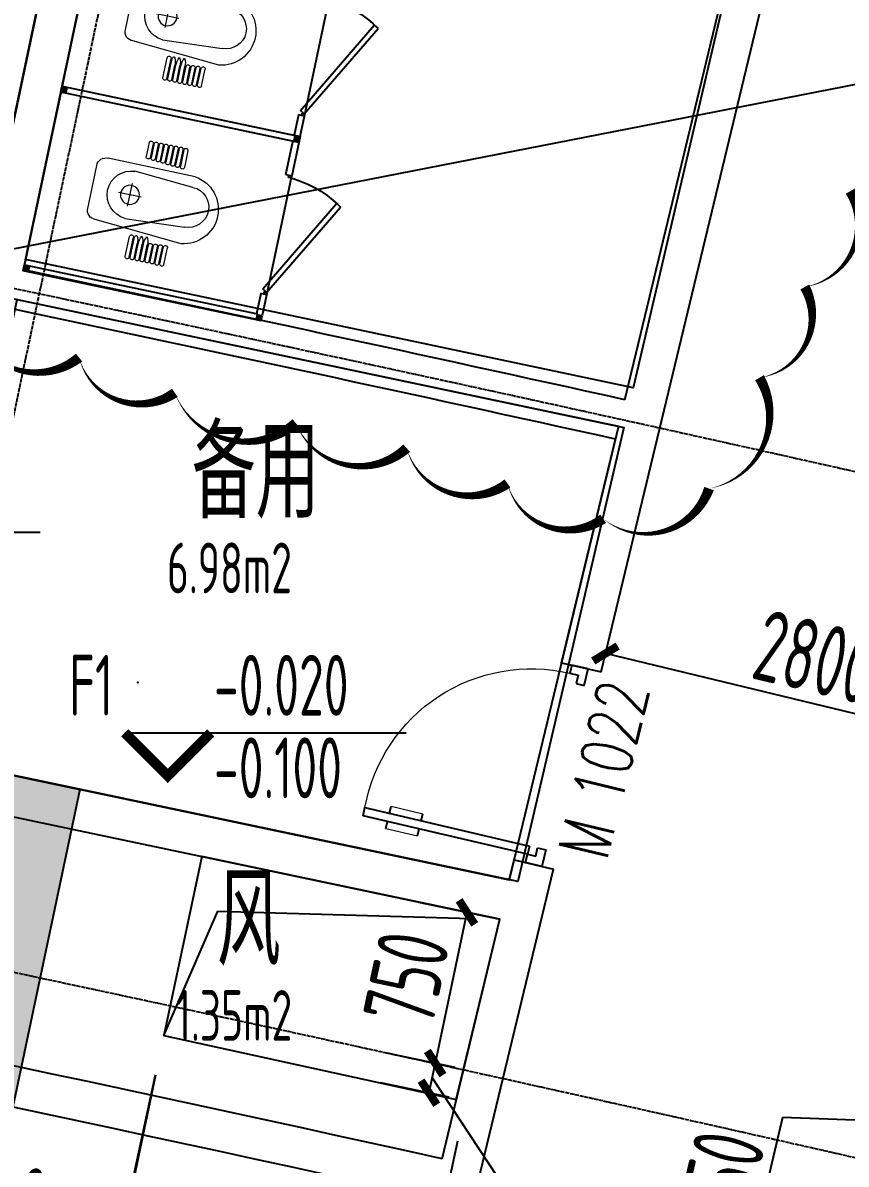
# Model space of a CAD drawing. Header units: millimetres. Extents: x 11639278 to 23698211, y -13072636 to -5537337.
# Drawn here: x 11841388 to 11845450, y -6400913 to -6395284 of the extents above; entities that cross this region are included whole.
import ezdxf
from ezdxf.enums import TextEntityAlignment as Align

# ---------------------------------------------------------------- set-up
doc = ezdxf.new("R2010")
doc.units = ezdxf.units.MM
doc.header["$LTSCALE"] = 10
for name, pattern in [('A2-RD-F1（少）$0$AUDIT_I_130807214254-2', [0]), ('A2-RG-AXIS$0$CENTER', [2, 1.25, -0.25, 0.25, -0.25]), ('A2-RG-AXIS$0$DOTE', [2.42, 2, -0.2, 0.02, -0.2]), ('A2-RI-F1$0$HIDDEN', [0.375, 0.25, -0.125])]:
    doc.linetypes.add(name, pattern=pattern)
for name, color, linetype in [('A2-RB-F1$0$A-DIMS-100', 1, 'Continuous'), ('A2-RD-F1（少）$0$A-1-1-X-toilel$0$A-FIXT', 55, 'Continuous'), ('A2-RD-F1（少）$0$B1-WC-FIXT', 55, 'A2-RD-F1（少）$0$AUDIT_I_130807214254-2'), ('A2-RG-AXIS$0$A-GRID', 1, 'A2-RG-AXIS$0$CENTER'), ('A2-RI-F1$0$$3$A-WALL', 7, 'Continuous'), ('A2-RI-F1$0$A-DOOR', 32, 'Continuous'), ('A2-RI-F1$0$A-HOLE', 2, 'Continuous'), ('A2-RI-F1$0$A-ROOF-DRAN', 175, 'Continuous'), ('A2-RI-F1$0$A-SYMB', 4, 'Continuous'), ('A2-RI-F1$0$A-SYMB-AREA', 4, 'Continuous'), ('A2-RI-F1$0$A-SYMB-DOOR', 4, 'Continuous'), ('A2-RI-F1$0$A-SYMB-NAME', 4, 'Continuous'), ('A2-RI-F1$0$A-SYMB-VOID', 35, 'Continuous'), ('A2-RI-F1$0$A-WALL', 7, 'Continuous'), ('A2-RS-F1$0$A-HATH-GRAY', 8, 'Continuous'), ('A2-RS-F1$0$A-WALL-CONC', 6, 'Continuous')]:
    doc.layers.add(name, color=color, linetype=linetype)
doc.layers.add('A2-RD-F1（少）$0$A-X-AREA', color=6, linetype='Continuous', plot=False)
doc.layers.add('A2-RI-F1$0$A-X-AREA', color=6, linetype='Continuous', plot=False)
doc.styles.add('A2-RB-F1$0$XD2008', font='hzs.shx', dxfattribs={"width": 0.7, "bigfont": 'hztxt.shx'})
doc.styles.add('A2-RI-F1$0$ECADI', font='hzs.shx', dxfattribs={"width": 0.7, "bigfont": 'hztxt.shx'})
doc.styles.add('A2-RI-F1$0$ECADI-TXT', font='simplex.shx', dxfattribs={"bigfont": 'hztxt.shx'})
doc.styles.add('A2-RI-F1$0$XD2008', font='hzs.shx', dxfattribs={"width": 0.7, "bigfont": 'hztxt.shx'})
doc.dimstyles.new('A2-RB-F1$0$XD100$0', dxfattribs={"dimscale": 100, "dimtxt": 3.5, "dimasz": 1, "dimexe": 1, "dimexo": 2, "dimgap": 0.5, "dimtad": 1, "dimdec": 0, "dimdsep": 46, "dimtxsty": 'A2-RB-F1$0$XD2008', "dimblk1": 'A2-RB-F1$0$_ArchTick', "dimblk2": 'A2-RB-F1$0$_ArchTick', "dimsah": 1, "dimcen": 2.5, "dimclrt": 4, "dimaunit": 1, "dimadec": 0, "dimazin": 0, "dimtfac": 1, "dimtdec": 0, "dimtix": 1, "dimtmove": 1, "dimatfit": 3, "dimfxl": 0, "dimtolj": 1, "dimtzin": 0, "dimarcsym": 0})

# ---------------------------------------------------------------- blocks, each defined once
blk = doc.blocks.new('A2-RG-AXIS')
at = {"layer": 'A2-RG-AXIS$0$A-GRID', "linetype": 'A2-RG-AXIS$0$DOTE'}
blk.add_line((11846048.1, -6374898.2), (11837754.6, -6414233.4), dxfattribs=at)
for radius, start, end in [(304100, 75.589285, 95.407644), (300800, 75.589285, 95.407644), (293700, 75.589281, 95.407645)]:
    blk.add_arc((11778730.7, -6694178.7), radius, start, end, dxfattribs=at)
blk = doc.blocks.new('A2-RB-F1$0$_ArchTick')
at = {"color": 0, "linetype": 'ByBlock', "const_width": 0.4}
blk.add_lwpolyline([(-0.5, -0.5), (0.5, 0.5)], dxfattribs=at)
blk = doc.blocks.new('*D842')
at = {"layer": 'A2-RB-F1$0$A-DIMS-100', "color": 0, "lineweight": -2, "transparency": 16777216}
for p, q in [((11843339.6, -6399620.2), (11843676.7, -6399691.3)), ((11843578.9, -6399670.6), (11843422.2, -6400413.8)), ((11843182.9, -6400363.3), (11843520, -6400434.4))]:
    blk.add_line(p, q, dxfattribs=at)
at = {"layer": 'Defpoints', "color": 0, "transparency": 16777216}
for p in [(11843143.9, -6399578.9), (11842987.2, -6400322), (11843422.2, -6400413.8)]:
    blk.add_point(p, dxfattribs=at)
at = {"layer": 'A2-RB-F1$0$A-DIMS-100', "color": 0, "lineweight": -2, "transparency": 16777216, "xscale": 100, "yscale": 100, "zscale": 100}
for p, rotation in [((11843578.9, -6399670.6), 78.09391769102558), ((11843422.2, -6400413.8), 258.0939176910256)]:
    blk.add_blockref('A2-RB-F1$0$_ArchTick', p, dxfattribs=dict(at, rotation=rotation))
at = {"layer": 'A2-RB-F1$0$A-DIMS-100', "color": 4, "transparency": 16777216, "insert": (11843280.4, -6399995.8), "char_height": 350, "attachment_point": 5, "rotation": 78.0939, "style": 'A2-RB-F1$0$XD2008'}
blk.add_mtext('\\A1;750', dxfattribs=at)
blk = doc.blocks.new('*D843')
at = {"layer": 'A2-RB-F1$0$A-DIMS-100', "color": 0, "lineweight": -2, "transparency": 16777216}
for p, q in [((11843182.9, -6400363.2), (11843520, -6400434.2)), ((11843422.2, -6400413.6), (11843391.3, -6400560)), ((11843152.1, -6400509.7), (11843489.2, -6400580.6)), ((11843406.7, -6400486.8), (11843983.7, -6401357.8)), ((11843983.7, -6401357.8), (11843843, -6402026.5))]:
    blk.add_line(p, q, dxfattribs=at)
at = {"layer": 'Defpoints', "color": 0, "transparency": 16777216}
for p in [(11842987.2, -6400322), (11842956.4, -6400468.5), (11843391.3, -6400560)]:
    blk.add_point(p, dxfattribs=at)
at = {"layer": 'A2-RB-F1$0$A-DIMS-100', "color": 0, "lineweight": -2, "transparency": 16777216, "xscale": 100, "yscale": 100, "zscale": 100}
for p, rotation in [((11843422.2, -6400413.6), 78.11331251468995), ((11843391.3, -6400560), 258.1133125146899)]:
    blk.add_blockref('A2-RB-F1$0$_ArchTick', p, dxfattribs=dict(at, rotation=rotation))
at = {"layer": 'A2-RB-F1$0$A-DIMS-100', "color": 4, "transparency": 16777216, "insert": (11843693.2, -6401645.8), "char_height": 350, "attachment_point": 5, "rotation": 78.1133, "style": 'A2-RB-F1$0$XD2008'}
blk.add_mtext('\\A1;150', dxfattribs=at)
blk = doc.blocks.new('*D906')
at = {"layer": 'A2-RB-F1$0$A-DIMS-100', "color": 0, "lineweight": -2, "transparency": 16777216}
for p, q in [((11842041.4, -6400473.4), (11841812, -6401524.1)), ((11843533.2, -6400799.1), (11843303.7, -6401849.8)), ((11841833.3, -6401426.4), (11843325.1, -6401752.1))]:
    blk.add_line(p, q, dxfattribs=at)
at = {"layer": 'Defpoints', "color": 0, "transparency": 16777216}
for p in [(11842084.1, -6400278), (11843575.8, -6400603.7), (11843325.1, -6401752.1)]:
    blk.add_point(p, dxfattribs=at)
at = {"layer": 'A2-RB-F1$0$A-DIMS-100', "color": 0, "lineweight": -2, "transparency": 16777216, "xscale": 100, "yscale": 100, "zscale": 100}
for p, rotation in [((11841833.3, -6401426.4), 167.6830760763701), ((11843325.1, -6401752.1), 347.68307607637)]:
    blk.add_blockref('A2-RB-F1$0$_ArchTick', p, dxfattribs=dict(at, rotation=rotation))
at = {"layer": 'A2-RB-F1$0$A-DIMS-100', "color": 4, "transparency": 16777216, "insert": (11842627.2, -6401369.4), "char_height": 350, "attachment_point": 5, "rotation": 347.6831, "style": 'A2-RB-F1$0$XD2008'}
blk.add_mtext('\\A1;1525', dxfattribs=at)
blk = doc.blocks.new('*D907')
at = {"layer": 'A2-RB-F1$0$A-DIMS-100', "color": 0, "lineweight": -2, "transparency": 16777216}
for p, q in [((11840714.8, -6400193.7), (11840493.9, -6401241.3)), ((11842042.8, -6400473.7), (11841822, -6401521.3)), ((11841842.6, -6401423.4), (11840514.5, -6401143.4))]:
    blk.add_line(p, q, dxfattribs=at)
at = {"layer": 'Defpoints', "color": 0, "transparency": 16777216}
for p in [(11840756, -6399998), (11842084.1, -6400278), (11840514.5, -6401143.4)]:
    blk.add_point(p, dxfattribs=at)
at = {"layer": 'A2-RB-F1$0$A-DIMS-100', "color": 0, "lineweight": -2, "transparency": 16777216, "xscale": 100, "yscale": 100, "zscale": 100}
for p, rotation in [((11840514.5, -6401143.4), 168.0940815052959), ((11841842.6, -6401423.4), 348.0940815052959)]:
    blk.add_blockref('A2-RB-F1$0$_ArchTick', p, dxfattribs=dict(at, rotation=rotation))
at = {"layer": 'A2-RB-F1$0$A-DIMS-100', "color": 4, "transparency": 16777216, "insert": (11841225, -6401063.3), "char_height": 350, "attachment_point": 5, "rotation": 348.0941, "style": 'A2-RB-F1$0$XD2008'}
blk.add_mtext('\\A1;1360', dxfattribs=at)
blk = doc.blocks.new('*D1080')
at = {"layer": 'A2-RB-F1$0$A-DIMS-100', "color": 0, "lineweight": -2, "transparency": 16777216}
for p, q in [((11844287.3, -6398290.3), (11844285.7, -6398296.9)), ((11846984.4, -6399050.2), (11844262.3, -6398394.1)), ((11847009.4, -6398946.4), (11847007.8, -6398953))]:
    blk.add_line(p, q, dxfattribs=at)
at = {"layer": 'Defpoints', "color": 0, "transparency": 16777216}
for p in [(11844262.3, -6398394.1), (11844240.5, -6398484.7), (11846962.5, -6399140.8)]:
    blk.add_point(p, dxfattribs=at)
at = {"layer": 'A2-RB-F1$0$A-DIMS-100', "color": 0, "lineweight": -2, "transparency": 16777216, "xscale": 100, "yscale": 100, "zscale": 100}
for p, rotation in [((11844262.3, -6398394.1), 166.4486630936204), ((11846984.4, -6399050.2), 346.4486630936204)]:
    blk.add_blockref('A2-RB-F1$0$_ArchTick', p, dxfattribs=dict(at, rotation=rotation))
at = {"layer": 'A2-RB-F1$0$A-DIMS-100', "color": 4, "transparency": 16777216, "insert": (11845298.2, -6398411.8), "char_height": 350, "attachment_point": 5, "rotation": 346.4487, "style": 'A2-RB-F1$0$XD2008'}
blk.add_mtext('\\A1;2800', dxfattribs=at)
blk = doc.blocks.new('*D699')
at = {"layer": 'A2-RB-F1$0$A-DIMS-100', "color": 0, "lineweight": -2, "transparency": 16777216}
for p, q in [((11846594, -6400669.8), (11845697, -6400461.8)), ((11845794.4, -6400484.3), (11845692.3, -6400924.8)), ((11845135.3, -6400682.3), (11844970.4, -6401393.4)), ((11845743.3, -6400704.6), (11845135.3, -6400682.3)), ((11846491.8, -6401110.3), (11845594.8, -6400902.3))]:
    blk.add_line(p, q, dxfattribs=at)
at = {"layer": 'Defpoints', "color": 0, "transparency": 16777216}
for p in [(11846788.8, -6400715), (11845692.3, -6400924.8), (11846686.7, -6401155.5)]:
    blk.add_point(p, dxfattribs=at)
at = {"layer": 'A2-RB-F1$0$A-DIMS-100', "color": 0, "lineweight": -2, "transparency": 16777216, "xscale": 100, "yscale": 100, "zscale": 100}
for p, rotation in [((11845794.4, -6400484.3), 76.94316929729898), ((11845692.3, -6400924.8), 256.943169297299)]:
    blk.add_blockref('A2-RB-F1$0$_ArchTick', p, dxfattribs=dict(at, rotation=rotation))
at = {"layer": 'A2-RB-F1$0$A-DIMS-100', "color": 4, "transparency": 16777216, "insert": (11844833.7, -6400987), "char_height": 350, "attachment_point": 5, "rotation": 76.9432, "style": 'A2-RB-F1$0$XD2008'}
blk.add_mtext('\\A1;450', dxfattribs=at)
blk = doc.blocks.new('A2-RS-F1')
at = {"layer": 'A2-RS-F1$0$A-HATH-GRAY', "ltscale": 3}
h = blk.add_hatch(color=256, dxfattribs=at)
h.paths.add_polyline_path([(11790490.7, -6377046.5), (11789491.3, -6377010.6), (11789445.2, -6378310.2), (11790444.5, -6378345.7)], flags=16)
h.paths.add_polyline_path([(11794711.1, -6377235.6), (11794112.3, -6377197.1), (11794061, -6377995.6), (11794659.8, -6378034.1)], flags=0)
h.paths.add_polyline_path([(11794483.3, -6380778.7), (11793884.5, -6380740.2), (11793833.2, -6381538.6), (11794432, -6381577.1)], flags=0)
h.paths.add_polyline_path([(11793886.5, -6390060.6), (11793287.7, -6390022.1), (11793236.4, -6390820.5), (11793835.2, -6390859)], flags=0)
h.paths.add_polyline_path([(11793658.7, -6393603.7), (11793059.9, -6393565.2), (11793008.6, -6394363.6), (11793607.4, -6394402.1)], flags=0)
h.paths.add_polyline_path([(11789926.5, -6392936.5), (11788927.1, -6392900.6), (11788881, -6394200.2), (11789880.4, -6394235.7)], flags=16)
h.paths.add_polyline_path([(11781272, -6392739.2), (11780272, -6392732.1), (11780263.2, -6394032.4), (11781263.2, -6394039.2)], flags=16)
h.paths.add_polyline_path([(11772615.4, -6392790.7), (11771615.7, -6392812.3), (11771644.2, -6394112.4), (11772644, -6394090.4)], flags=16)
h.paths.add_polyline_path([(11771835.6, -6400549.4, 1), (11772735.6, -6400549.4, 1)])
h.paths.add_polyline_path([(11789601.8, -6400663.7, 1), (11788701.8, -6400663.7, 1)], flags=0)
h.paths.add_polyline_path([(11797125.5, -6401083.9, 1), (11798025.5, -6401083.9, 1)], flags=0)
h.paths.add_polyline_path([(11772266.5, -6376894.6), (11771266.7, -6376916.1), (11771295.3, -6378216.2), (11772295, -6378194.3)], flags=16)
h.paths.add_polyline_path([(11781379.7, -6376839.6), (11780379.7, -6376832.4), (11780370.9, -6378132.8), (11781370.9, -6378139.6)], flags=16)
h.paths.add_polyline_path([(11752826.5, -6385566), (11752029, -6385629.4), (11752187.6, -6387623.1), (11752985.1, -6387559.7)], flags=17)
h.paths.add_polyline_path([(11757362.8, -6385212.9), (11756565.3, -6385276.3), (11756723.9, -6387270.1), (11757521.2, -6387204.8)], flags=17)
h.paths.add_polyline_path([(11762965.1, -6393140.9), (11763031, -6394439.6), (11764029.7, -6394388.9), (11763963.9, -6393090.2)])
h.paths.add_polyline_path([(11793008.6, -6394363.6), (11793607.4, -6394402.1), (11793658.7, -6393603.7), (11793059.9, -6393565.2)], flags=17)
h.paths.add_polyline_path([(11793236.4, -6390820.5), (11793835.2, -6390859), (11793886.5, -6390060.6), (11793287.7, -6390022.1)], flags=17)
h.paths.add_polyline_path([(11793833.2, -6381538.6), (11794432, -6381577.1), (11794483.3, -6380778.7), (11793884.5, -6380740.2)], flags=17)
h.paths.add_polyline_path([(11794061, -6377995.6), (11794659.8, -6378034.1), (11794711.1, -6377235.6), (11794112.3, -6377197.1)], flags=17)
h.paths.add_polyline_path([(11762159.9, -6377261.3), (11762225.8, -6378560), (11763224.5, -6378509.3), (11763158.6, -6377210.6)], flags=17)
edge = h.paths.add_edge_path(flags=16)
edge.add_arc((11772285.6, -6400549.4), 450, 0, 360)
edge = h.paths.add_edge_path(flags=16)
edge.add_arc((11789151.8, -6400663.7), 450, 0, 360)
edge = h.paths.add_edge_path()
edge.add_arc((11763857, -6400855.6), 450, 0, 360)
edge = h.paths.add_edge_path(flags=17)
edge.add_arc((11797575.5, -6401083.9), 450, 0, 360)
edge = h.paths.add_edge_path()
edge.add_arc((11755440.6, -6401403.6), 450, 0, 360)
h.paths.add_polyline_path([(11756756.1, -6377586.7), (11756914.7, -6379580.4), (11756117.2, -6379643.9), (11755958.6, -6377650.1)], flags=17)
h.paths.add_polyline_path([(11757322.6, -6394796.6), (11758120, -6394731.3), (11758001.2, -6393237.8), (11757203.7, -6393301.3)])
h.paths.add_polyline_path([(11752786.3, -6395149.5), (11753583.8, -6395086), (11753449, -6393391.4), (11752651.5, -6393454.8)])
h.paths.add_polyline_path([(11751581, -6379997.1), (11752378.4, -6379933.7), (11752219.8, -6377940), (11751422.4, -6378003.4)])
edge = h.paths.add_edge_path()
edge.add_line((11771615.7, -6392812.7), (11771644.2, -6394112.4))
edge.add_line((11771644.2, -6394112.4), (11772644, -6394090.4))
edge.add_line((11772644, -6394090.4), (11772615.4, -6392790.7))
edge.add_line((11772615.4, -6392790.7), (11771615.7, -6392812.3))
edge.add_line((11780272, -6392732.4), (11780263.2, -6394032.4))
edge.add_line((11780263.2, -6394032.4), (11781263.2, -6394039.2))
edge.add_line((11781263.2, -6394039.2), (11781272, -6392739.2))
edge.add_line((11781272, -6392739.2), (11780272, -6392732.1))
edge.add_line((11788927.1, -6392901), (11788881, -6394200.2))
edge.add_line((11788881, -6394200.2), (11789880.4, -6394235.7))
edge.add_line((11789880.4, -6394235.7), (11789926.5, -6392936.5))
edge.add_line((11789926.5, -6392936.5), (11788927.1, -6392900.6))
edge.add_line((11789491.3, -6377011), (11789445.2, -6378310.2))
edge.add_line((11789445.2, -6378310.2), (11790444.5, -6378345.7))
edge.add_line((11790444.5, -6378345.7), (11790490.7, -6377046.5))
edge.add_line((11790490.7, -6377046.5), (11789491.3, -6377010.6))
edge.add_line((11780379.7, -6376832.8), (11780370.9, -6378132.8))
edge.add_line((11780370.9, -6378132.8), (11781370.9, -6378139.6))
edge.add_line((11781370.9, -6378139.6), (11781379.7, -6376839.6))
edge.add_line((11781379.7, -6376839.6), (11780379.7, -6376832.4))
edge.add_line((11771266.7, -6376916.5), (11771295.3, -6378216.2))
edge.add_line((11771295.3, -6378216.2), (11772295, -6378194.3))
edge.add_line((11772295, -6378194.3), (11772266.5, -6376894.6))
edge.add_line((11772266.5, -6376894.6), (11771266.7, -6376916.1))
edge.add_line((11756723.9, -6387270.1), (11757521.2, -6387204.8))
edge.add_line((11756565.3, -6385276.3), (11757362.8, -6385212.9))
edge.add_line((11756565.3, -6385276.3), (11756723.9, -6387270.1))
edge.add_line((11752187.6, -6387623.1), (11752985.1, -6387559.7))
edge.add_line((11752029, -6385629.4), (11752826.5, -6385566))
edge.add_line((11752029, -6385629.4), (11752187.6, -6387623.2))
edge.add_line((11752826.5, -6385566), (11752985.1, -6387559.7))
edge.add_line((11757362.2, -6385205.2), (11757521.2, -6387204.8))
edge = h.paths.add_edge_path()
edge.add_arc((11847549.5, -6408655.2), 450, 0, 360)
h.paths.add_polyline_path([(11818747.1, -6372607.5), (11817357.2, -6372439.1), (11817138.8, -6374225.8), (11818528.7, -6374394.2)])
h.paths.add_polyline_path([(11827964.2, -6373889.1), (11826579.8, -6373680.9), (11826310.1, -6375460.6), (11827694.6, -6375668.8)])
h.paths.add_polyline_path([(11837140.7, -6375434.8), (11835762.8, -6375187), (11835442.2, -6376958.2), (11836820.1, -6377206.1)])
h.paths.add_polyline_path([(11814457.2, -6396161.7), (11815846.9, -6396331.6), (11816041, -6394743.5), (11814651.4, -6394573.1)])
h.paths.add_polyline_path([(11851385, -6401917.5), (11850605.4, -6401737.8), (11850371.1, -6402710), (11851150.7, -6402889.7)])
h.paths.add_polyline_path([(11846959.8, -6400859), (11846180.2, -6400679.3), (11845945.9, -6401651.6), (11846725.5, -6401831.3)])
h.paths.add_polyline_path([(11841338.2, -6400630.1), (11839968.3, -6400341.3), (11840298.4, -6398775.8), (11841668.4, -6399064)])
h.paths.add_polyline_path([(11831505.8, -6398704), (11832883.4, -6398953.4), (11833168.4, -6397379), (11831790.9, -6397129.1)])
h.paths.add_polyline_path([(11822999.8, -6397310.5), (11824384, -6397520.2), (11824623.6, -6395938.3), (11823239.5, -6395728)])
h.paths.add_polyline_path([(11806985.1, -6395311.3), (11806188.5, -6395237.1), (11806299.9, -6394042), (11807096.4, -6394116.5)])
h.paths.add_polyline_path([(11800592, -6394828.7), (11801190.8, -6394867.2), (11801242.1, -6394068.8), (11800643.4, -6394030.3)])
h.paths.add_polyline_path([(11793008.6, -6394363.6), (11793607.4, -6394402.1), (11793658.7, -6393603.7), (11793059.9, -6393565.2)], flags=17)
h.paths.add_polyline_path([(11800819.8, -6391285.9), (11801418.6, -6391324.4), (11801469.9, -6390525.9), (11800871.2, -6390487.4)])
h.paths.add_polyline_path([(11793236.4, -6390820.5), (11793835.2, -6390859), (11793886.5, -6390060.6), (11793287.7, -6390022.1)], flags=17)
h.paths.add_polyline_path([(11853037, -6395063.6), (11853271.3, -6394091.4), (11852491.7, -6393911.7), (11852257.4, -6394883.9)])
h.paths.add_polyline_path([(11854911.5, -6387286.2), (11855145.9, -6386314), (11854366.3, -6386134.3), (11854131.9, -6387106.5)])
h.paths.add_polyline_path([(11846269, -6377243.5), (11844898.8, -6376956.1), (11844527.5, -6378717.4), (11845897.7, -6379004.7)])
h.paths.add_polyline_path([(11848611.8, -6394005), (11848846.2, -6393032.8), (11848066.6, -6392853.1), (11847832.2, -6393825.3)])
h.paths.add_polyline_path([(11850486.4, -6386227.4), (11850720.8, -6385255.2), (11849941.2, -6385075.5), (11849706.8, -6386047.7)])
h.paths.add_polyline_path([(11843712.1, -6384523.3), (11844299.2, -6384647.1), (11844423, -6384060), (11843835.9, -6383936.2)])
h.paths.add_polyline_path([(11842061.7, -6392351.2), (11842648.8, -6392475), (11842772.6, -6391887.9), (11842185.5, -6391764.1)])
h.paths.add_polyline_path([(11808357.4, -6373042.4), (11808954.8, -6373098.1), (11809029, -6372301.4), (11808431.6, -6372245.8)])
h.paths.add_polyline_path([(11793833.2, -6381538.6), (11794432, -6381577.1), (11794483.3, -6380778.7), (11793884.5, -6380740.2)], flags=17)
h.paths.add_polyline_path([(11801416.6, -6382004.6), (11802015.3, -6382043.1), (11802066.7, -6381244.7), (11801467.9, -6381206.2)])
h.paths.add_polyline_path([(11801644.4, -6378461.8), (11802243.1, -6378500.3), (11802294.5, -6377701.9), (11801695.7, -6377663.4)])
h.paths.add_polyline_path([(11794061, -6377995.6), (11794659.8, -6378034.1), (11794711.1, -6377235.6), (11794112.3, -6377197.1)], flags=17)
h.paths.add_polyline_path([(11808460.5, -6379479.9), (11807663.9, -6379405.7), (11807775.3, -6378210.6), (11808571.8, -6378285.1)])
edge = h.paths.add_edge_path(flags=16)
edge.add_arc((11772285.6, -6400549.4), 450, 0, 360)
edge = h.paths.add_edge_path(flags=17)
edge.add_arc((11789151.8, -6400663.7), 450, 0, 360)
edge = h.paths.add_edge_path(flags=17)
edge.add_arc((11797575.5, -6401083.9), 450, 0, 360)
edge = h.paths.add_edge_path()
edge.add_arc((11805983.7, -6401745.9), 450, 0, 360)
edge = h.paths.add_edge_path()
edge.add_arc((11814369.4, -6402649), 450, 0, 360)
edge = h.paths.add_edge_path()
edge.add_arc((11822725.7, -6403792.5), 450, 0, 360)
edge = h.paths.add_edge_path()
edge.add_arc((11831045.7, -6405175.5), 450, 0, 360)
edge = h.paths.add_edge_path()
edge.add_arc((11839322.6, -6406796.9), 450, 0, 360)
edge = h.paths.add_edge_path(flags=17)
edge.add_line((11771615.7, -6392812.7), (11771644.2, -6394112.4))
edge.add_line((11771644.2, -6394112.4), (11772644, -6394090.4))
edge.add_line((11772644, -6394090.4), (11772615.4, -6392790.7))
edge.add_line((11772615.4, -6392790.7), (11771615.7, -6392812.3))
edge.add_line((11780272, -6392732.4), (11780263.2, -6394032.4))
edge.add_line((11780263.2, -6394032.4), (11781263.2, -6394039.2))
edge.add_line((11781263.2, -6394039.2), (11781272, -6392739.2))
edge.add_line((11781272, -6392739.2), (11780272, -6392732.1))
edge.add_line((11788927.1, -6392901), (11788881, -6394200.2))
edge.add_line((11788881, -6394200.2), (11789880.4, -6394235.7))
edge.add_line((11789880.4, -6394235.7), (11789926.5, -6392936.5))
edge.add_line((11789926.5, -6392936.5), (11788927.1, -6392900.6))
edge.add_line((11789491.3, -6377011), (11789445.2, -6378310.2))
edge.add_line((11789445.2, -6378310.2), (11790444.5, -6378345.7))
edge.add_line((11790444.5, -6378345.7), (11790490.7, -6377046.5))
edge.add_line((11790490.7, -6377046.5), (11789491.3, -6377010.6))
edge.add_line((11780379.7, -6376832.8), (11780370.9, -6378132.8))
edge.add_line((11780370.9, -6378132.8), (11781370.9, -6378139.6))
edge.add_line((11781370.9, -6378139.6), (11781379.7, -6376839.6))
edge.add_line((11781379.7, -6376839.6), (11780379.7, -6376832.4))
edge.add_line((11771266.7, -6376916.5), (11771295.3, -6378216.2))
edge.add_line((11771295.3, -6378216.2), (11772295, -6378194.3))
edge.add_line((11772295, -6378194.3), (11772266.5, -6376894.6))
edge.add_line((11772266.5, -6376894.6), (11771266.7, -6376916.1))
edge = h.paths.add_edge_path()
edge.add_arc((11780719.5, -6400485.4), 450, 0, 360)
at = {"layer": 'A2-RS-F1$0$A-WALL-CONC', "ltscale": 3}
blk.add_lwpolyline([(11841338.2, -6400630.1), (11839968.3, -6400341.3), (11840298.4, -6398775.8), (11841668.4, -6399064)], close=True, dxfattribs=at)
blk = doc.blocks.new('A2-RI-F1$0$5erhfh')
at = {"layer": 'A2-RI-F1$0$A-SYMB-AREA', "style": 'A2-RI-F1$0$ECADI', "width": 0.7}
blk.add_attdef('340M2', text='', height=2.5, dxfattribs=at).set_placement((0, 1.25), align=Align.MIDDLE_LEFT)
at = {"layer": 'A2-RI-F1$0$A-SYMB-NAME', "style": 'A2-RI-F1$0$ECADI', "width": 0.7}
blk.add_attdef('CHINESENAME', (-12.292, 3.087), '', height=4.5, dxfattribs=at)
blk = doc.blocks.new('A2-RI-F1$0$ECADI-TAG-HGHT（国标）')
at = {"color": 1}
blk.add_line((-2.121, 2.121), (11.768, 2.121), dxfattribs=at)
at = {"color": 1, "const_width": 0.5}
blk.add_lwpolyline([(-2.121, 2.121), (0, 0), (2.121, 2.121)], dxfattribs=at)
at = {"color": 1}
blk.add_point((-1.481, 4.6), dxfattribs=at)
at = {"style": 'A2-RI-F1$0$XD2008', "width": 0.7}
blk.add_attdef('FL', text='', height=3, dxfattribs=at).set_placement((-2.689, 2.967), align=Align.RIGHT)
for tag, p in [('F.F.L.', (2.284, 2.967)), ('T.O.S.', (2.284, -1.104))]:
    blk.add_attdef(tag, p, '', height=3, dxfattribs=at)
blk = doc.blocks.new('A2-RI-F1$0$door-1000')
for p, q in [((0.6493, 0.6471), (0.7083, 0.7059)), ((0.7083, 0.7059), (0.7083, 0.7059)), ((0.7083, 0.7059), (0.7672, 0.6469)), ((0.6787, 0.6175), (0.6493, 0.6471)), ((0.7082, 0.647), (0.6787, 0.6175)), ((0.7376, 0.6174), (0.7082, 0.647)), ((0.7672, 0.6469), (0.7376, 0.6174)), ((0.059, 0.0588), (0, 0)), ((0.0884, 0.0293), (0.059, 0.0588)), ((0, 0), (0.0588, -0.059)), ((0, 0), (0, 0)), ((0.0589, -0.0001), (0.0884, 0.0293)), ((0.0588, -0.059), (0.0883, -0.0296)), ((0.0883, -0.0296), (0.0589, -0.0001)), ((0.1179, -0.0002), (0.0883, -0.0296)), ((0.0883, -0.0296), (0.6766, -0.6199)), ((0.7061, -0.5905), (0.1179, -0.0002)), ((0.5051, -0.3888), (0.5301, -0.3639)), ((0.4506, -0.4431), (0.4756, -0.4182)), ((0.6183, -0.5024), (0.6432, -0.4775)), ((0.5638, -0.5566), (0.5888, -0.5318)), ((0.6766, -0.6199), (0.7061, -0.5905))]:
    blk.add_line(p, q)
at = {"lineweight": 13}
for p, q in [((0.6432, -0.4775), (0.5301, -0.3639)), ((0.5638, -0.5566), (0.4506, -0.4431))]:
    blk.add_line(p, q, dxfattribs=at)
blk.add_arc((0.1481, 0.0285), 0.8333, 312.035, 44.9727, dxfattribs=at)
blk = doc.blocks.new('A2-RI-F1$0$ECADI-TAG-DOOR')
blk = doc.blocks.new('A2-RI-F1$0$ysg')
at = {"layer": 'A2-RI-F1$0$A-ROOF-DRAN'}
blk.add_lwpolyline([(89062, -26671.8), (89447, -25754.5), (90123.2, -25754.5)], dxfattribs=at)
blk = doc.blocks.new('A2-RI-F1')
at = {"layer": 'A2-RI-F1$0$$3$A-WALL'}
for p, q in [((11844240.5, -6398484.7), (11846425.6, -6389418.8)), ((11844358.3, -6397142.3), (11846116, -6389849.7)), ((11844045.7, -6398439.4), (11844311.4, -6397336.7)), ((11843787.6, -6399510), (11843811.3, -6399411.6)), ((11843604.5, -6401123.4), (11844006.1, -6399456.9)), ((11843456, -6400885.8), (11843740.7, -6399704.5))]:
    blk.add_line(p, q, dxfattribs=at)
for radius, start, end in [(304200, 77.541154, 78.112992), (304000, 77.541873, 78.113005)]:
    blk.add_arc((11778730.7, -6694178.7), radius, start, end, dxfattribs=at)
at = {"layer": 'A2-RI-F1$0$A-HOLE'}
blk.add_lwpolyline([(11842270.2, -6399395.1), (11842084.1, -6400278), (11843526.6, -6400593), (11843740.7, -6399704.5)], close=True, dxfattribs=at)
at = {"layer": 'A2-RI-F1$0$A-SYMB-VOID', "linetype": 'A2-RI-F1$0$HIDDEN', "ltscale": 500}
blk.add_lwpolyline([(11842084.1, -6400278), (11842350, -6399664.5), (11843740.7, -6399704.5)], dxfattribs=at)
at = {"layer": 'A2-RI-F1$0$A-WALL'}
for p, q in [((11840689.3, -6398858), (11844919.2, -6378799.3)), ((11841390.5, -6396502.1), (11842937.7, -6389165.3)), ((11838311.5, -6398357.7), (11843787.6, -6399510)), ((11844045.7, -6398439.4), (11844240.5, -6398484.7)), ((11838120.4, -6398521.8), (11843740.7, -6399704.5)), ((11843811.3, -6399411.6), (11844006.1, -6399456.9))]:
    blk.add_line(p, q, dxfattribs=at)
for radius, start in [(300349.9, 77.555159), (300149.9, 77.517712)]:
    blk.add_arc((11778730.7, -6694178.6), radius, start, 79.7395, dxfattribs=at)
at = {"layer": 'A2-RI-F1$0$A-X-AREA'}
for points in [[(11842938.8, -6389159.8), (11846090.6, -6389856.8), (11844399.4, -6397084), (11841415.9, -6396454.6), (11841400.9, -6396453), (11842257.1, -6392392.4), (11842648.8, -6392475), (11842772.6, -6391887.9), (11842380.8, -6391805.3)], [(11841359.6, -6396648.7), (11844353.9, -6397278.8), (11843829.7, -6399518.9), (11840885, -6398899.2)]]:
    blk.add_lwpolyline(points, close=True, dxfattribs=at)
at = {"layer": 'Defpoints'}
blk.add_line((11837017.8, -6397241.2), (11863125.5, -6392146.9), dxfattribs=at)
blk.add_lwpolyline([(11841142.8, -6396785.2, 0, 50, 0.520567), (11841665.1, -6396934.4, 0, 50, 0.520567), (11841665.1, -6396934.4, 0, 50, 0.520567), (11842137.6, -6397108.3, 0, 50, 0.520567), (11842137.6, -6397108.3, 0, 50, 0.520567), (11842734.4, -6397257.5, 0, 50, 0.520567), (11842734.4, -6397257.5, 0, 50, 0.520567), (11843281.6, -6397381.7, 0, 50, 0.520567), (11843281.6, -6397381.7, 0, 50, 0.520567), (11843779, -6397555.7, 0, 50, 0.520567), (11843779, -6397555.7, 0, 50, 0.520567), (11844251.5, -6397729.7, 0, 50, 0.520567), (11844251.5, -6397729.7, 0, 50, 0.520567), (11844773.7, -6397580.6, 0, 50, 0.520567), (11844773.7, -6397580.6, 0, 50, 0.520567), (11845022.4, -6397033.8, 0, 50, 0.520567), (11845022.4, -6397033.8, 0, 50, 0.520567), (11845246.2, -6396586.4, 0, 50, 0.520567), (11845246.2, -6396586.4, 0, 50, 0.520567), (11845470.1, -6396114.2, 0, 50, 0.520567), (11845470.1, -6396114.2, 0, 50, 0.520567), (11845569.5, -6395468, 0, 50, 0.520567), (11845569.5, -6395468, 0, 50, 0.520567), (11845569.5, -6394896.4, 0, 50, 0.520567)], format="xyseb", dxfattribs=at)
for name, p in [('A2-RS-F1', (0, 0)), ('A2-RI-F1$0$ysg', (11751349.3, -6372040.3))]:
    blk.add_blockref(name, p)
ref = blk.add_blockref('A2-RI-F1$0$5erhfh', (11843450.7, -6398035.6), dxfattribs=dict(xscale=100, yscale=100, zscale=100))
ref.add_attrib('340M2', '6.98m2', (11842099, -6398097), dxfattribs={"layer": 'A2-RI-F1$0$A-SYMB-AREA', "height": 250, "style": 'A2-RI-F1$0$ECADI', "width": 0.7})
ref.add_attrib('CHINESENAME', '备用', (11842221.5, -6397726.9), dxfattribs={"layer": 'A2-RI-F1$0$A-SYMB-NAME', "height": 450, "style": 'A2-RI-F1$0$ECADI', "width": 0.7})
ref = blk.add_blockref('A2-RI-F1$0$5erhfh', (11843377.6, -6400242.6), dxfattribs=dict(xscale=100, yscale=100, zscale=100))
ref.add_attrib('340M2', '1.35m2', (11842142.7, -6400304), dxfattribs={"layer": 'A2-RI-F1$0$A-SYMB-AREA', "height": 250, "style": 'A2-RI-F1$0$ECADI', "width": 0.7})
ref.add_attrib('CHINESENAME', '风', (11842344.9, -6399933.9), dxfattribs={"layer": 'A2-RI-F1$0$A-SYMB-NAME', "height": 450, "style": 'A2-RI-F1$0$ECADI', "width": 0.7})
at = {"layer": 'A2-RI-F1$0$A-DOOR', "xscale": -999.9999996904569, "yscale": 999.9999996934454, "zscale": 999.9999996919651, "rotation": 301.7305109629319}
blk.add_blockref('A2-RI-F1$0$door-1000', (11843949.3, -6399443.7), dxfattribs=at)
at = {"layer": 'A2-RI-F1$0$A-SYMB', "xscale": 99.99999999989086, "yscale": 99.99999999989086, "zscale": 99.99999999989086}
blk.add_blockref('A2-RI-F1$0$ECADI-TAG-HGHT（国标）', (11842102.5, -6398997.5), dxfattribs=at).add_auto_attribs({'F.F.L.': '-0.020', 'T.O.S.': '-0.100', 'FL': 'F1'})
at = {"layer": 'A2-RI-F1$0$A-SYMB-DOOR'}
ref = blk.add_blockref('A2-RI-F1$0$ECADI-TAG-DOOR', (11845073.8, -6399193.4), dxfattribs=dict(at, xscale=100.0000000018014, yscale=100.0000000018014, zscale=100.0000000018014, rotation=76.45229514208286))
ref.add_attrib('门窗主编号1', 'M', dxfattribs={"height": 250, "rotation": 76.4523, "style": 'A2-RI-F1$0$ECADI-TXT', "width": 0.7}).set_placement((11844311.7, -6399246.4), align=Align.RIGHT)
ref.add_attrib('门窗主编号2', '1022', (11844339, -6399151.2, 333.3), dxfattribs={"height": 250, "rotation": 76.4523, "style": 'A2-RI-F1$0$ECADI-TXT', "width": 0.7})
blk = doc.blocks.new('A2-RD-F1（少）$0$BI-W-db')
at = {"layer": 'A2-RD-F1（少）$0$A-1-1-X-toilel$0$A-FIXT'}
for points in [[(-10400, 6726), (-10370, 6726), (-10400, 6756), (-10370, 6756)], [(-9230, 6726), (-9200, 6726), (-9230, 6756), (-9200, 6756)], [(-10400, 5826), (-10370, 5826), (-10400, 5856), (-10370, 5856)], [(-9230, 5826), (-9200, 5826), (-9230, 5856), (-9200, 5856)]]:
    blk.add_trace(points, dxfattribs=at)
at = {"layer": 'A2-RD-F1（少）$0$B1-WC-FIXT'}
for p, q in [((-10400, 6755.9), (-10400, 6730.5)), ((-9200, 6755.9), (-10400, 6755.9)), ((-10400, 5851.4), (-10400, 6755.9)), ((-9200, 6755.9), (-9200, 6730.5)), ((-10400, 6726), (-9225.4, 6726)), ((-9230, 6623.5), (-9230, 6726)), ((-9200, 6726), (-9200, 6623.5)), ((-9200, 6623.5), (-9230, 6623.5)), ((-9202.6, 6612.6), (-9225.3, 6599.5)), ((-9225.3, 6599.5), (-8955.3, 6112.6)), ((-9202.6, 6612.6), (-8932.6, 6125.7)), ((-9230, 6023.5), (-9230, 5851.4)), ((-9230, 6023.5), (-9200, 6023.5)), ((-9200, 5826), (-9200, 6023.5)), ((-9225.4, 5856), (-10400, 5856)), ((-10400, 5851.4), (-10400, 5826)), ((-10400, 5826), (-10400, 5851.4)), ((-10400, 5826), (-9200, 5826))]:
    blk.add_line(p, q, dxfattribs=at)
at = {"layer": 'A2-RD-F1（少）$0$B1-WC-FIXT', "lineweight": 13}
for p, q in [((-9911.9, 6592.4), (-9911.9, 6592.4)), ((-9886.9, 6592.4), (-9886.9, 6592.4)), ((-9861.9, 6592.4), (-9861.9, 6592.4)), ((-9836.9, 6592.4), (-9836.9, 6592.4)), ((-9811.9, 6592.4), (-9811.9, 6592.4)), ((-9786.9, 6592.4), (-9786.9, 6592.4)), ((-9761.9, 6592.4), (-9761.9, 6592.4)), ((-9736.9, 6592.4), (-9736.9, 6592.4)), ((-9901.9, 6582.4), (-9901.9, 6482)), ((-9896.9, 6582.4), (-9896.9, 6480.1)), ((-9876.9, 6582.4), (-9876.9, 6510)), ((-9871.9, 6582.4), (-9871.9, 6508)), ((-9851.9, 6582.4), (-9851.9, 6508)), ((-9846.9, 6582.4), (-9846.9, 6506.1)), ((-9826.9, 6582.4), (-9826.9, 6506.1)), ((-9821.9, 6582.4), (-9821.9, 6504.1)), ((-9801.9, 6582.4), (-9801.9, 6504.1)), ((-9796.9, 6582.4), (-9796.9, 6502.2)), ((-9776.9, 6582.4), (-9776.9, 6502.2)), ((-9771.9, 6582.4), (-9771.9, 6500.3)), ((-9751.9, 6582.4), (-9751.9, 6500.3)), ((-9746.9, 6582.4), (-9746.9, 6498.3)), ((-9726.9, 6582.4), (-9726.9, 6498.3)), ((-9811.9, 6494.1), (-9811.9, 6494.1)), ((-9786.9, 6492.2), (-9786.9, 6492.2)), ((-9761.9, 6490.3), (-9761.9, 6490.3)), ((-9736.9, 6488.3), (-9736.9, 6488.3)), ((-9665.6, 6464.5), (-10104.5, 6434.6)), ((-9911.9, 6472), (-9911.9, 6472)), ((-9886.9, 6472), (-9886.9, 6472)), ((-9886.9, 6470.1), (-9886.9, 6470.1)), ((-9861.9, 6472), (-9861.9, 6472)), ((-9861.9, 6468.1), (-9861.9, 6468.1)), ((-9836.9, 6466.2), (-9836.9, 6466.2)), ((-10152, 6389.2), (-10152, 6172.3)), ((-9962, 6399.4), (-9665.6, 6380.7)), ((-9962, 6337.9), (-9962, 6223.6)), ((-9904.8, 6280.7), (-10019.1, 6280.7)), ((-9665.6, 6180.7), (-9962, 6162.1)), ((-9665.6, 6126.8), (-10104.5, 6126.8)), ((-9921.9, 6009), (-9921.9, 6079.5)), ((-9921.9, 6009), (-9921.9, 6079.5)), ((-9911.9, 6089.5), (-9911.9, 6089.5)), ((-9911.9, 6089.5), (-9911.9, 6089.5)), ((-9901.9, 6009), (-9901.9, 6079.5)), ((-9901.9, 6009), (-9901.9, 6079.5)), ((-9896.9, 6009), (-9896.9, 6081.4)), ((-9896.9, 6009), (-9896.9, 6081.4)), ((-9886.9, 6091.4), (-9886.9, 6091.4)), ((-9886.9, 6091.4), (-9886.9, 6091.4)), ((-9886.9, 6089.5), (-9886.9, 6089.5)), ((-9886.9, 6089.5), (-9886.9, 6089.5)), ((-9876.9, 6009), (-9876.9, 6081.4)), ((-9876.9, 6009), (-9876.9, 6081.4)), ((-9871.9, 6009), (-9871.9, 6083.4)), ((-9871.9, 6009), (-9871.9, 6083.4)), ((-9861.9, 6093.4), (-9861.9, 6093.4)), ((-9861.9, 6093.4), (-9861.9, 6093.4)), ((-9861.9, 6089.5), (-9861.9, 6089.5)), ((-9861.9, 6089.5), (-9861.9, 6089.5)), ((-9851.9, 6009), (-9851.9, 6083.4)), ((-9851.9, 6009), (-9851.9, 6083.4)), ((-9846.9, 6009), (-9846.9, 6085.3)), ((-9846.9, 6009), (-9846.9, 6085.3)), ((-9836.9, 6095.3), (-9836.9, 6095.3)), ((-9836.9, 6095.3), (-9836.9, 6095.3)), ((-9826.9, 6009), (-9826.9, 6085.3)), ((-9826.9, 6009), (-9826.9, 6085.3)), ((-9821.9, 6009), (-9821.9, 6087.3)), ((-9821.9, 6009), (-9821.9, 6087.3)), ((-9811.9, 6097.3), (-9811.9, 6097.3)), ((-9811.9, 6097.3), (-9811.9, 6097.3)), ((-9801.9, 6009), (-9801.9, 6087.3)), ((-9801.9, 6009), (-9801.9, 6087.3)), ((-9796.9, 6009), (-9796.9, 6089.2)), ((-9796.9, 6009), (-9796.9, 6089.2)), ((-9786.9, 6099.2), (-9786.9, 6099.2)), ((-9786.9, 6099.2), (-9786.9, 6099.2)), ((-9776.9, 6009), (-9776.9, 6089.2)), ((-9776.9, 6009), (-9776.9, 6089.2)), ((-9771.9, 6009), (-9771.9, 6091.1)), ((-9771.9, 6009), (-9771.9, 6091.1)), ((-9761.9, 6101.1), (-9761.9, 6101.1)), ((-9761.9, 6101.1), (-9761.9, 6101.1)), ((-9751.9, 6009), (-9751.9, 6091.1)), ((-9751.9, 6009), (-9751.9, 6091.1)), ((-9746.9, 6009), (-9746.9, 6093.1)), ((-9746.9, 6009), (-9746.9, 6093.1)), ((-9736.9, 6103.1), (-9736.9, 6103.1)), ((-9736.9, 6103.1), (-9736.9, 6103.1)), ((-9726.9, 6009), (-9726.9, 6093.1)), ((-9726.9, 6009), (-9726.9, 6093.1)), ((-9911.9, 5999), (-9911.9, 5999)), ((-9911.9, 5999), (-9911.9, 5999)), ((-9886.9, 5999), (-9886.9, 5999)), ((-9886.9, 5999), (-9886.9, 5999)), ((-9861.9, 5999), (-9861.9, 5999)), ((-9861.9, 5999), (-9861.9, 5999)), ((-9836.9, 5999), (-9836.9, 5999)), ((-9836.9, 5999), (-9836.9, 5999)), ((-9811.9, 5999), (-9811.9, 5999)), ((-9811.9, 5999), (-9811.9, 5999)), ((-9786.9, 5999), (-9786.9, 5999)), ((-9786.9, 5999), (-9786.9, 5999)), ((-9761.9, 5999), (-9761.9, 5999)), ((-9761.9, 5999), (-9761.9, 5999)), ((-9736.9, 5999), (-9736.9, 5999)), ((-9736.9, 5999), (-9736.9, 5999))]:
    blk.add_line(p, q, dxfattribs=at)
at = {"layer": 'A2-RD-F1（少）$0$B1-WC-FIXT', "color": 3}
blk.add_line((-9200, 6623.5), (-9200, 6023.5), dxfattribs=at)
at = {"layer": 'A2-RD-F1（少）$0$B1-WC-FIXT'}
for points in [[(-9214.1, 6623.4), (-9214.1, 6612.6), (-9202.6, 6612.6), (-9202.6, 6623.4)], [(-9202.6, 6023.5), (-9202.6, 6035.5), (-9214.1, 6035.5), (-9214.1, 6023.5)]]:
    blk.add_lwpolyline(points, dxfattribs=at)
at = {"layer": 'A2-RD-F1（少）$0$B1-WC-FIXT', "lineweight": 13}
blk.add_lwpolyline([(-9921.9, 6582.4), (-9921.9, 6482)], dxfattribs=at)
blk.add_circle((-9962, 6280.7), 47.1, dxfattribs=at)
for centre, radius, start, end in [((-9911.9, 6582.4), 10, 90, 180), ((-9911.9, 6582.4), 10, 0, 90), ((-9886.9, 6582.4), 10, 90, 180), ((-9886.9, 6582.4), 10, 0, 90), ((-9861.9, 6582.4), 10, 90, 180), ((-9861.9, 6582.4), 10, 0, 90), ((-9836.9, 6582.4), 10, 90, 180), ((-9836.9, 6582.4), 10, 0, 90), ((-9811.9, 6582.4), 10, 90, 180), ((-9811.9, 6582.4), 10, 0, 90), ((-9786.9, 6582.4), 10, 90, 180), ((-9786.9, 6582.4), 10, 0, 90), ((-9761.9, 6582.4), 10, 90, 180), ((-9761.9, 6582.4), 10, 0, 90), ((-9736.9, 6582.4), 10, 90, 180), ((-9736.9, 6582.4), 10, 0, 90), ((-9911.9, 6482), 10, 180, 270), ((-9911.9, 6482), 10, 270, 0), ((-9886.9, 6480.1), 10, 180, 270), ((-9950.5, 6507.2), 73.7, 329.719, 2.1386), ((-9798.3, 6505.3), 73.7, 177.8589, 210.2789), ((-9925.5, 6505.3), 73.7, 329.719, 2.1386), ((-9773.3, 6503.3), 73.7, 177.8589, 210.2789), ((-9900.5, 6503.3), 73.7, 329.719, 2.1386), ((-9811.9, 6504.1), 10, 180, 270), ((-9811.9, 6504.1), 10, 270, 0), ((-9786.9, 6502.2), 10, 180, 270), ((-9786.9, 6502.2), 10, 270, 0), ((-9761.9, 6500.3), 10, 180, 270), ((-9761.9, 6500.3), 10, 270, 0), ((-9736.9, 6498.3), 10, 180, 270), ((-9736.9, 6498.3), 10, 270, 0), ((-10108.2, 6391), 43.8, 85.1451, 182.4127), ((-9687.2, 6295.7), 170.2, 277.271, 82.7287), ((-9955.6, 6280.7), 118.8, 93.0487, 266.9513), ((-9667, 6280.7), 100, 270.775, 89.225), ((-10108.2, 6170.4), 43.8, 177.5873, 274.8549), ((-9911.9, 6079.5), 10, 90, 180), ((-9911.9, 6079.5), 10, 90, 180), ((-9911.9, 6079.5), 10, 0, 90), ((-9911.9, 6079.5), 10, 0, 90), ((-9886.9, 6081.4), 10, 90, 180), ((-9886.9, 6081.4), 10, 90, 180), ((-9886.9, 6081.4), 10, 0, 90), ((-9886.9, 6081.4), 10, 0, 90), ((-9861.9, 6083.4), 10, 90, 180), ((-9861.9, 6083.4), 10, 90, 180), ((-9861.9, 6083.4), 10, 0, 90), ((-9861.9, 6083.4), 10, 0, 90), ((-9836.9, 6085.3), 10, 90, 180), ((-9836.9, 6085.3), 10, 90, 180), ((-9836.9, 6085.3), 10, 0, 90), ((-9836.9, 6085.3), 10, 0, 90), ((-9811.9, 6087.3), 10, 90, 180), ((-9811.9, 6087.3), 10, 90, 180), ((-9811.9, 6087.3), 10, 0, 90), ((-9811.9, 6087.3), 10, 0, 90), ((-9786.9, 6089.2), 10, 90, 180), ((-9786.9, 6089.2), 10, 90, 180), ((-9786.9, 6089.2), 10, 0, 90), ((-9786.9, 6089.2), 10, 0, 90), ((-9761.9, 6091.1), 10, 90, 180), ((-9761.9, 6091.1), 10, 90, 180), ((-9761.9, 6091.1), 10, 0, 90), ((-9761.9, 6091.1), 10, 0, 90), ((-9736.9, 6093.1), 10, 90, 180), ((-9736.9, 6093.1), 10, 90, 180), ((-9736.9, 6093.1), 10, 0, 90), ((-9736.9, 6093.1), 10, 0, 90), ((-9911.9, 6009), 10, 180, 270), ((-9911.9, 6009), 10, 180, 270), ((-9911.9, 6009), 10, 270, 0), ((-9911.9, 6009), 10, 270, 0), ((-9886.9, 6009), 10, 180, 270), ((-9886.9, 6009), 10, 180, 270), ((-9886.9, 6009), 10, 270, 0), ((-9886.9, 6009), 10, 270, 0), ((-9861.9, 6009), 10, 180, 270), ((-9861.9, 6009), 10, 180, 270), ((-9861.9, 6009), 10, 270, 0), ((-9861.9, 6009), 10, 270, 0), ((-9836.9, 6009), 10, 180, 270), ((-9836.9, 6009), 10, 180, 270), ((-9836.9, 6009), 10, 270, 0), ((-9836.9, 6009), 10, 270, 0), ((-9811.9, 6009), 10, 180, 270), ((-9811.9, 6009), 10, 180, 270), ((-9811.9, 6009), 10, 270, 0), ((-9811.9, 6009), 10, 270, 0), ((-9786.9, 6009), 10, 180, 270), ((-9786.9, 6009), 10, 180, 270), ((-9786.9, 6009), 10, 270, 0), ((-9786.9, 6009), 10, 270, 0), ((-9761.9, 6009), 10, 180, 270), ((-9761.9, 6009), 10, 180, 270), ((-9761.9, 6009), 10, 270, 0), ((-9761.9, 6009), 10, 270, 0), ((-9736.9, 6009), 10, 180, 270), ((-9736.9, 6009), 10, 180, 270), ((-9736.9, 6009), 10, 270, 0), ((-9736.9, 6009), 10, 270, 0)]:
    blk.add_arc(centre, radius, start, end, dxfattribs=at)
at = {"layer": 'A2-RD-F1（少）$0$B1-WC-FIXT'}
blk.add_arc((-9239.4, 6594), 559.9, 273.7719, 303.231, dxfattribs=at)
blk = doc.blocks.new('A2-RD-F1（少）')
at = {"layer": 'A2-RD-F1（少）$0$A-X-AREA'}
blk.add_lwpolyline([(11817993.4, -6394625.6, -0.114889), (11821541.3, -6374432.6), (11841908.9, -6378823.1), (11842194.8, -6378239.8, -0.002158), (11844919.2, -6378799.3), (11844373, -6381389.1), (11844373, -6381389.1), (11841163.9, -6396607.5), (11844326.8, -6397273.1), (11843787.6, -6399510), (11838007.4, -6398293.7), (11837958.4, -6397416.8), (11817993.4, -6394625.6)], format="xyb", dxfattribs=at)
at = {"layer": 'A2-RD-F1（少）$0$A-1-1-X-toilel$0$A-FIXT', "xscale": -0.999999999999999, "rotation": 168.0922918318262}
for p in [(11853145.5, -6391161.2), (11852959.8, -6392041.8)]:
    blk.add_blockref('A2-RD-F1（少）$0$BI-W-db', p, dxfattribs=at)
blk = doc.blocks.new('A2-RB-F1')
at = {"layer": 'A2-RB-F1$0$A-DIMS-100'}
dim = blk.add_linear_dim(base=(11844262.3, -6398394.1), p1=(11846962.5, -6399140.8), p2=(11844240.5, -6398484.7), angle=166.4487, dimstyle='A2-RB-F1$0$XD100$0', dxfattribs=at)
dim.commit()
dim.dimension.update_dxf_attribs({"geometry": '*D1080', "text_midpoint": (11845245.5, -6398630.5), "dimtype": 129})
for p1, p2, distance, text, picture, middle in [((11843143.9, -6399578.9), (11842987.2, -6400322), 444.6, '750', '*D842', (11843280.4, -6399995.8)), ((11842084.1, -6400278), (11840756, -6399998), 1170.6, '1360', '*D907', (11841225, -6401063.3)), ((11842084.1, -6400278), (11843575.8, -6400603.7), -1175.4, '1525', '*D906', (11842627.2, -6401369.4))]:
    dim = blk.add_aligned_dim(p1=p1, p2=p2, distance=distance, text=text, dimstyle='A2-RB-F1$0$XD100$0', dxfattribs=at)
    dim.commit()
    dim.dimension.update_dxf_attribs({"geometry": picture, "text_midpoint": middle})
for base, p1, p2, angle, text, picture, middle in [((11843391.3, -6400560), (11842987.2, -6400322), (11842956.4, -6400468.5), 258.1133, '150', '*D843', (11843973.4, -6401406.7)), ((11845692.3, -6400924.8), (11846788.8, -6400715), (11846686.7, -6401155.5), 256.9432, '450', '*D699', (11845124, -6400731))]:
    dim = blk.add_linear_dim(base=base, p1=p1, p2=p2, angle=angle, text=text, dimstyle='A2-RB-F1$0$XD100$0', dxfattribs=at)
    dim.commit()
    dim.dimension.update_dxf_attribs({"geometry": picture, "text_midpoint": middle, "dimtype": 129})

msp = doc.modelspace()

# ---------------------------------------------------------------- block references
for name in ['A2-RI-F1', 'A2-RB-F1', 'A2-RG-AXIS', 'A2-RD-F1（少）', 'A2-RS-F1']:
    msp.add_blockref(name, (0, 0))

doc.saveas('drawing.dxf')
